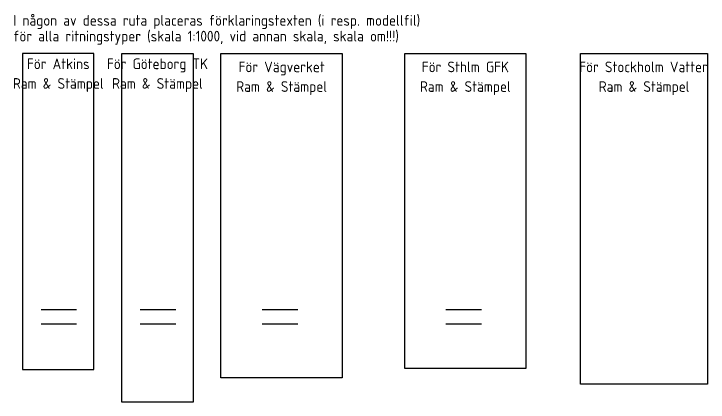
# Model space of a CAD drawing. Header units: metres. Extents: x 117469 to 120646, y 6145375 to 6148679.
# Drawn here: x 117469 to 118442, y 6145381 to 6145925 of the extents above; entities that cross this region are included whole.
import ezdxf
from ezdxf.enums import TextEntityAlignment as Align

# ---------------------------------------------------------------- set-up
doc = ezdxf.new("R2010")
doc.units = ezdxf.units.M
doc.layers.get('DEFPOINTS').update_dxf_attribs({"color": 5, "linetype": 'CONTINUOUS'})
doc.styles.add('ISO', font='iso.shx')

msp = doc.modelspace()

# ---------------------------------------------------------------- linework, layer by layer
at = {"layer": 'DEFPOINTS', "flags": 128}
for points in [[(117481.038, 6145869.568), (117481.038, 6145426.367), (117581.038, 6145426.367), (117581.038, 6145869.568)], [(117759.116, 6145414.568), (117759.116, 6145869.568), (117929.116, 6145869.568), (117929.116, 6145414.568)], [(118016.654, 6145869.568), (118186.654, 6145869.568), (118186.654, 6145427.573), (118016.654, 6145427.573)]]:
    msp.add_lwpolyline(points, close=True, dxfattribs=at)
for points in [[(117620.077, 6145869.568), (117720.077, 6145869.568), (117720.077, 6145380.568), (117620.077, 6145380.568), (117620.077, 6145869.568)], [(117506.88, 6145510.331), (117556.761, 6145510.331)], [(117645.919, 6145510.331), (117695.8, 6145510.331)], [(117816.806, 6145510.331), (117866.686, 6145510.331)], [(118074.344, 6145510.331), (118124.224, 6145510.331)], [(117506.88, 6145490.331), (117556.761, 6145490.331)], [(117645.919, 6145490.331), (117695.8, 6145490.331)], [(117816.806, 6145490.331), (117866.686, 6145490.331)], [(118074.344, 6145490.331), (118124.224, 6145490.331)]]:
    msp.add_lwpolyline(points, dxfattribs=at)
at = {"layer": 'DEFPOINTS'}
msp.add_lwpolyline([(118263.24, 6145869.568), (118441.24, 6145869.568), (118441.24, 6145405.568), (118263.24, 6145405.568)], close=True, dxfattribs=at)

# ---------------------------------------------------------------- texts
at = {"layer": 'DEFPOINTS', "style": 'ISO'}
for s, p in [('I någon av dessa ruta placeras förklaringstexten (i resp. modellfil)', (117467.927, 6145908.405)), ('för alla ritningstyper (skala 1:1000, vid annan skala, skala om!!!)', (117467.927, 6145886.293))]:
    msp.add_text(s, height=15, dxfattribs=at).set_placement(p)
for s, p in [('För Atkins', (117531.038, 6145847.462)), ('För Göteborg TK', (117670.077, 6145847.462)), ('För Vägverket', (117844.116, 6145843.16)), ('För Sthlm GFK', (118101.654, 6145843.16)), ('För Stockholm Vatten', (118352.24, 6145843.16)), ('Ram & Stämpel', (117531.038, 6145819.914)), ('Ram & Stämpel', (117670.077, 6145819.914)), ('Ram & Stämpel', (117844.116, 6145815.613)), ('Ram & Stämpel', (118101.654, 6145815.613)), ('Ram & Stämpel', (118352.24, 6145815.613))]:
    msp.add_text(s, height=15, dxfattribs=at).set_placement(p, align=Align.CENTER)

doc.saveas('drawing.dxf')
